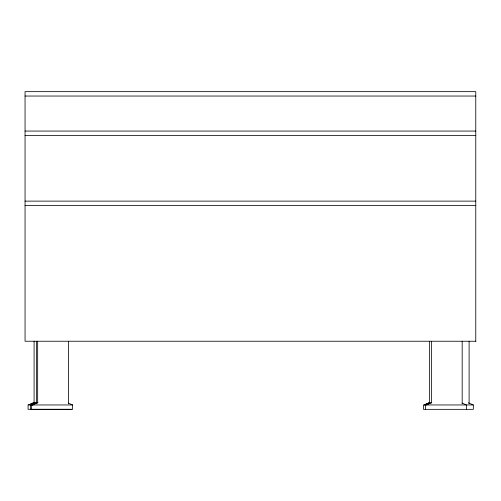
<?xml version="1.0" encoding="UTF-8"?>
<svg xmlns="http://www.w3.org/2000/svg" width="501" height="501" viewBox="0 0 501 501"><rect width="100%" height="100%" fill="white"/><g stroke="black" fill="none" stroke-linecap="round" stroke-linejoin="round"><path stroke-width="0.75" d="M34.093 403.011L34.093 341.237M36.429 403.011L36.429 341.237M37.663 403.067L37.663 341.294M68.393 403.85L68.393 341.294M429.47 403.067L429.47 341.294M431.449 403.067L431.449 341.294M462.179 403.85L462.179 341.294M469.105 403.85L469.105 341.294M34.419 402.403L28.764 404.908L34.124 402.535M36.755 402.403L31.1 404.908L36.46 402.535M37.988 402.46L32.333 404.958L37.694 402.591M429.795 402.46L424.14 404.958L429.501 402.591M431.774 402.46L426.119 404.958L431.48 402.591M25.05 96.042L475.768 96.042M25.05 131.068L475.768 131.068M25.05 135.445L475.768 135.445M25.05 201.126L475.768 201.126M25.05 205.504L475.768 205.504M475.95 341.237L25.05 341.237L25.05 91.658L475.768 91.658L475.768 341.237M33.147 404.908L28.069 404.908L28.069 409.286L71.38 409.286M72.614 404.958L31.638 404.958L31.638 409.342L72.614 409.342L72.614 404.958L68.374 403.148M473.326 404.958L423.445 404.958L423.445 409.342L473.326 409.342L473.326 404.958L468.385 402.848M462.16 403.148L466.4 404.958L466.4 409.342M425.424 404.958L425.424 409.342M30.404 404.908L30.404 409.286"/></g></svg>
